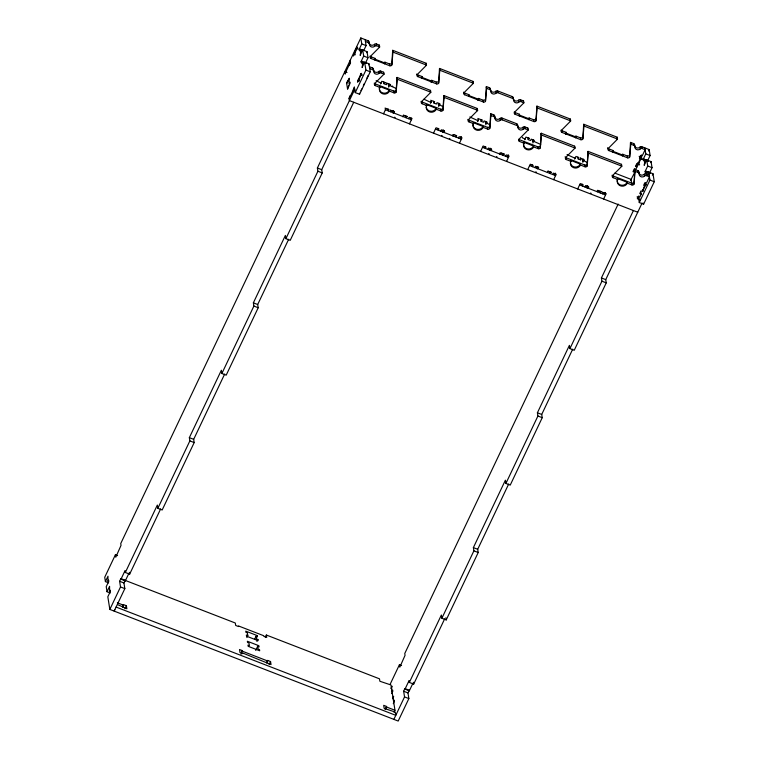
<?xml version="1.0" encoding="UTF-8"?>
<svg xmlns="http://www.w3.org/2000/svg" width="759" height="759" viewBox="0 0 759 759"><rect width="100%" height="100%" fill="white"/><g stroke="black" fill="none" stroke-linecap="round" stroke-linejoin="round"><path stroke-width="1.14" d="M117.56 555.616L115.396 554.782L115.785 557.21L121.023 545.37L120.738 543.548L360.81 37.95L368.172 40.806A1.584 1.452 -9 0 1 369.111 42.229A3.159 2.913 -9 0 0 374.548 44.335A1.584 1.452 -9 0 1 376.331 43.956L379.377 45.132L379.661 46.954A1.584 1.452 -9 0 1 379.415 47.324L370.202 56.593A1.584 1.452 -9 0 0 371.009 58.5L389.747 65.758A1.584 1.452 -9 0 0 391.834 64.97L392.631 50.73A1.584 1.452 -9 0 1 392.754 50.312L426.207 63.263L426.492 65.084A1.584 1.452 -9 0 1 426.254 65.445L417.042 74.724A1.584 1.452 -9 0 0 417.839 76.631L436.586 83.888A1.584 1.452 -9 0 0 438.664 83.101L439.755 70.672A1.584 1.452 -9 0 1 439.878 70.264L439.594 68.443L473.037 81.393L473.331 83.215A1.584 1.452 -9 0 1 473.085 83.575L463.872 92.854A1.584 1.452 -9 0 0 464.669 94.761L483.417 102.019A1.584 1.452 -9 0 0 485.494 101.222L486.585 88.803A1.584 1.452 -9 0 1 486.709 88.395L486.424 86.573L489.46 87.75A1.584 1.452 -9 0 1 490.399 89.173L490.684 90.995A3.159 2.913 -9 0 0 496.12 93.101A1.584 1.452 -9 0 1 497.913 92.731L512.638 98.433A1.584 1.452 -9 0 1 513.577 99.856A3.159 2.913 -9 0 0 519.014 101.962A1.584 1.452 -9 0 1 520.797 101.592L523.843 102.769A1.584 1.452 -9 0 1 523.596 103.129L514.384 112.408A1.584 1.452 -9 0 0 515.181 114.315L533.928 121.573A1.584 1.452 -9 0 0 536.006 120.776L537.097 108.357A1.584 1.452 -9 0 1 537.22 107.949L536.936 106.127L570.379 119.078L570.673 120.899A1.584 1.452 -9 0 1 570.426 121.26L561.214 130.539A1.584 1.452 -9 0 0 562.021 132.445L580.758 139.694A1.584 1.452 -9 0 0 582.846 138.906L583.937 126.487A1.584 1.452 -9 0 1 584.06 126.079L583.766 124.258L617.219 137.208L617.503 139.03A1.584 1.452 -9 0 1 617.257 139.39L608.044 148.669A1.584 1.452 -9 0 0 608.851 150.576L627.589 157.825A1.584 1.452 -9 0 0 629.676 157.037L630.767 144.618A1.584 1.452 -9 0 1 630.89 144.21L630.596 142.388L633.642 143.565A1.584 1.452 -9 0 1 634.571 144.988L634.866 146.81A3.159 2.913 -9 0 0 640.302 148.916A1.584 1.452 -9 0 1 642.086 148.536L645.122 149.722L642.142 156.012L640.7 155.453L639.42 158.147L642.304 159.267M391.834 64.97L392.925 52.551A1.584 1.452 -9 0 1 393.048 52.134L392.754 50.312M389.49 91.108L389.348 90.198L379.737 86.479L379.879 87.389A5.266 4.858 -9 0 0 382.545 93.736A5.266 4.858 -9 0 0 389.49 91.108L394.054 92.873A1.584 1.452 -9 0 0 396.141 92.086L396.938 77.845A1.584 1.452 -9 0 1 397.061 77.427L430.514 90.378L430.799 92.2A1.584 1.452 -9 0 1 430.552 92.56L421.34 101.839A1.584 1.452 -9 0 0 422.146 103.746L426.71 105.52A5.266 4.858 -9 0 0 429.385 111.867A5.266 4.858 -9 0 0 436.321 109.239L440.884 111.004A1.584 1.452 -9 0 0 442.971 110.216L444.062 97.788A1.584 1.452 -9 0 1 444.186 97.38L443.892 95.558L477.345 108.509L477.629 110.33A1.584 1.452 -9 0 1 477.392 110.691L468.18 119.969A1.584 1.452 -9 0 0 468.977 121.876L473.54 123.641A5.266 4.858 -9 0 0 476.216 129.998A5.266 4.858 -9 0 0 483.16 127.37L487.724 129.134A1.584 1.452 -9 0 0 489.802 128.347L490.893 115.918A1.584 1.452 -9 0 1 491.016 115.51L490.731 113.689L493.767 114.865A1.584 1.452 -9 0 1 494.697 116.288L494.991 118.11A3.159 2.913 -9 0 0 500.428 120.216A1.584 1.452 -9 0 1 502.211 119.846L516.945 125.548A1.584 1.452 -9 0 1 517.875 126.971A3.159 2.913 -9 0 0 523.312 129.077A1.584 1.452 -9 0 1 525.105 128.707L528.141 129.884A1.584 1.452 -9 0 1 527.903 130.244L518.691 139.523A1.584 1.452 -9 0 0 519.488 141.43L524.052 143.195A5.266 4.858 -9 0 0 526.727 149.551A5.266 4.858 -9 0 0 533.662 146.914L538.235 148.688A1.584 1.452 -9 0 0 540.313 147.891L541.404 135.472A1.584 1.452 -9 0 1 541.528 135.064L541.243 133.242L574.686 146.193L574.98 148.014A1.584 1.452 -9 0 1 574.734 148.375L565.521 157.654A1.584 1.452 -9 0 0 566.318 159.561L570.891 161.325A5.266 4.858 -9 0 0 573.557 167.682A5.266 4.858 -9 0 0 580.502 165.045L585.066 166.809A1.584 1.452 -9 0 0 587.143 166.022L588.234 153.603A1.584 1.452 -9 0 1 588.358 153.195L588.073 151.373L621.517 164.323L621.811 166.145A1.584 1.452 -9 0 1 621.564 166.506L612.352 175.784A1.584 1.452 -9 0 0 613.158 177.691L617.722 179.456A5.266 4.858 -9 0 0 620.388 185.813A5.266 4.858 -9 0 0 627.332 183.175L631.896 184.94A1.584 1.452 -9 0 0 633.983 184.152L635.074 171.733A1.584 1.452 -9 0 1 635.198 171.325L634.904 169.504L637.949 170.68A1.584 1.452 -9 0 1 638.879 172.103L639.163 173.925A3.159 2.913 -9 0 0 644.6 176.031A1.584 1.452 -9 0 1 646.393 175.652L649.429 176.838L646.44 183.128L644.998 182.568L643.717 185.262L645.159 185.822L642.494 191.439L641.051 190.879L639.771 193.573L641.213 194.133L640.046 196.609L638.604 196.05L637.323 198.744L640.207 199.864M396.141 92.086L397.232 79.667A1.584 1.452 -9 0 1 397.355 79.249L397.061 77.427M438.664 83.101L439.47 68.851A1.584 1.452 -9 0 1 439.594 68.443M442.971 110.216L443.768 95.966A1.584 1.452 -9 0 1 443.892 95.558M485.494 101.222L486.301 86.981A1.584 1.452 -9 0 1 486.424 86.573M489.802 128.347L490.608 114.097A1.584 1.452 -9 0 1 490.731 113.689M536.006 120.776L536.812 106.535A1.584 1.452 -9 0 1 536.936 106.127M540.313 147.891L541.12 133.65A1.584 1.452 -9 0 1 541.243 133.242M582.846 138.906L583.643 124.666A1.584 1.452 -9 0 1 583.766 124.258M587.143 166.022L587.95 151.781A1.584 1.452 -9 0 1 588.073 151.373M629.676 157.037L630.473 142.796A1.584 1.452 -9 0 1 630.596 142.388M633.983 184.152L634.78 169.912A1.584 1.452 -9 0 1 634.904 169.504M356.91 48.595C359.14 40.616 347.821 68.784 356.91 48.595L357.992 49.012M361.075 74.799C363.286 66.82 351.996 94.989 361.075 74.799L362.157 75.217M640.938 158.536C643.11 150.747 631.943 178.498 640.938 158.536L642.019 158.954M642.494 191.439L645.397 183.346L644.372 185.044M115.396 554.782L104.733 577.257L105.416 581.603L108.66 582.865M345.098 73.481L350.43 62.238M105.416 581.603L107.977 576.214L107.949 581.403L108.594 580.056L108.784 581.271L106.222 586.669L107.028 591.726L110.273 592.978M361.55 51.365L359.387 50.53L359.197 49.316L361.758 43.918L360.81 37.95M359.387 50.53L360.032 49.174L363.276 50.436M346.702 83.594L349.263 78.205L348.817 80.767M365.449 63.13L368.011 57.731L367.043 51.669L362.726 49.99L360.164 55.379L360.61 52.817L360.032 49.174M363.846 50.312L366.085 45.597L365.136 39.62M107.028 591.726L109.59 586.327L109.562 591.527L110.197 590.179L110.387 591.394L107.825 596.783L109.837 609.43L398.19 721.05L408.864 698.584L407.962 692.91L409.158 690.386M349.235 83.405L349.871 82.048L350.07 83.262L347.508 88.651M363.485 63.509L361.322 62.665L361.123 61.451L363.684 56.062L362.726 49.99M361.322 62.665L361.958 61.318L366.36 63.452M366.569 52.675L367.043 51.669M353.163 90.236L354.349 86.934L355.25 92.598L359.576 94.268L370.24 71.801L368.978 63.803L364.652 62.134L362.09 67.523L362.536 64.961L361.958 61.318M109.837 609.43L120.51 586.954L119.609 581.29L120.89 578.595L124.134 579.848M128.859 573.406L125.311 580.882L120.985 579.202L125.036 570.664L125.33 572.485L129.656 574.155L160.652 508.891M349.112 98.774L354.444 87.541M125.33 572.485L157.341 505.077L157.853 508.312L162.179 509.982L194.19 442.573L193.678 439.338L224.664 374.064M157.853 508.312L189.864 440.894L189.352 437.658L221.362 370.25L221.875 373.485L226.201 375.155L258.212 307.746L257.69 304.511L288.686 239.237M221.875 373.485L253.886 306.067L253.373 302.832L285.384 235.423L285.896 238.658L290.223 240.328L322.233 172.919L321.712 169.684L353.722 102.266M285.896 238.658L317.907 171.24L317.385 168.005L354.738 89.353M355.25 92.598L365.914 70.122L364.652 62.134M368.494 64.819L368.978 63.803M114.827 609.695L114.163 611.099L124.837 588.633L123.935 582.969L125.216 580.274L125.311 580.882M360.933 90.691L361.777 88.898M363.381 85.52L364.235 83.727M366.901 78.111L368.181 75.407M122.541 606.631L123.499 604.61L126.383 605.729L126.867 608.765L117.645 604.629M122.635 607.238L123.499 604.61M124.941 608.765L126.383 605.729M380.496 83.993L381.777 81.289L390.581 84.591M387.062 83.338L386.426 84.685L384.016 83.756L384.661 82.408M388.561 86.156L389.016 83.983M388.665 87.152L389.946 84.458M383.523 113.803L386.084 108.404L388.969 109.524L388.323 110.871L388.039 109.049M392.678 112.446L393.532 110.653M392.991 113.025L393.466 112.009L394.063 112.237M394.253 111.573L393.608 112.92L392.318 111.137L393.323 111.099M402.602 116.744L403.864 115.292L407.422 116.554M406.748 116.412L406.103 117.759L405.818 115.937M408.513 118.689L409.148 117.341L412.033 118.451L409.471 123.85M430.476 103.338L431.757 100.643L434.641 101.753L434.006 103.101L436.406 104.04L437.042 102.683L439.926 103.803L438.645 106.497M438.664 105.254L438.996 103.328M433.503 133.148L436.064 127.759L438.949 128.869L438.304 130.225L438.019 128.404M440.713 131.155L441.349 129.798L444.508 130.909M442.668 131.791L443.522 129.998M442.971 132.37L443.446 131.354L444.651 131.819M444.233 130.918L443.588 132.265L442.298 130.482L443.303 130.444M452.696 135.833L453.854 134.722M458.493 138.034L459.129 136.686L462.013 137.806L459.451 143.195M460.447 138.679L461.301 136.876M477.572 121.573L478.853 118.869L482.411 120.14M485.741 124.732L487.022 122.038L484.138 120.918L483.502 122.265L481.102 121.336L481.737 119.988M485.76 123.48L486.092 121.563M246.846 637.56L247.804 635.539L247.387 632.911L245.944 632.351L245.745 631.137L257.282 635.606L257.481 636.82L256.039 636.26L254.597 639.296M241.438 652.655L242.396 650.634L239.512 649.524L239.996 652.56L242.88 653.67L242.785 653.063L271.039 664.571L270.555 661.535L267.671 660.425L266.713 662.446M241.049 654.277L242.396 650.634M480.599 151.383L483.16 145.984L486.045 147.104L485.399 148.451L485.115 146.629M487.809 149.381L488.445 148.033L491.604 149.143M256.324 637.626L257.282 635.606M489.764 150.026L490.618 148.223M256.931 641.469L257.899 639.448L256.457 638.888L256.039 636.26M490.067 150.605L490.542 149.589L491.747 150.054M491.329 149.153L490.694 150.5L489.394 148.717L490.399 148.679M255.717 650.425L257.643 646.374L259.085 646.934L258.895 645.719L247.358 641.26L247.548 642.475L248.99 643.025L249.407 645.662L247.965 645.103L248.155 646.317L259.692 650.776L259.502 649.562L258.06 649.011L257.643 646.374M265.384 637.048L266.352 635.027L379.481 678.821L379.87 681.25L390.97 684.979L394.984 710.272L394.025 712.293M499.801 154.068L500.949 152.957M503.824 153.992L503.189 155.339L502.894 153.517M505.589 156.269L506.225 154.921L509.109 156.031L506.557 161.43M266.807 663.053L267.671 660.425M507.543 156.904L508.397 155.111M269.113 664.571L270.555 661.535M524.668 139.798L525.949 137.104L529.507 138.366M532.846 142.967L534.127 140.263L531.243 139.153L530.598 140.5L528.198 139.571L528.833 138.223M532.856 141.715L533.197 139.789M527.695 169.608L530.256 164.219L533.141 165.339L532.505 166.686L532.211 164.864M534.905 167.616L535.541 166.268L538.7 167.378M536.86 168.261L537.714 166.458M537.163 168.83L537.647 167.815L538.245 168.052M538.425 167.378L537.789 168.726L536.49 166.904L537.495 166.904M547.4 172.454L548.036 171.098L551.594 172.369M550.92 172.217L550.284 173.564L549.99 171.743M552.685 174.494L553.33 173.147L556.214 174.266L553.653 179.655M554.639 175.139L555.493 173.346M574.658 159.143L575.929 156.449L578.813 157.568L578.178 158.916L580.578 159.845L581.223 158.498M582.722 161.316L583.178 159.143M582.827 162.312L584.107 159.618L580.407 158.071M577.675 188.963L580.237 183.564L583.121 184.684L582.485 186.031L582.191 184.209M584.885 186.961L585.521 185.613L588.68 186.723M586.84 187.606L587.694 185.803M587.143 188.175L587.627 187.169L588.823 187.634M588.405 186.733L587.77 188.08L586.47 186.297L587.475 186.259M596.991 191.391L598.225 190.964L597.694 190.281M600.9 191.562L600.265 192.919L599.971 191.097M604.619 194.484L605.473 192.691M603.633 199.01L606.194 193.611L603.31 192.492L602.665 193.849L602.38 192.027M390.088 684.39L399.424 664.732L401.587 665.567M618.158 204.076L404.765 653.499L405.05 655.321L399.813 667.161L399.424 664.732M634.837 168.963L634.163 170.367L634.552 172.796L630.577 180.367M636.165 166.155L637.503 163.346M640.169 157.73L641.507 154.921M636.621 165.196L636.915 167.018L635.738 169.494L634.296 168.934L633.015 171.629L634.932 172.378M390.885 688.517L392.005 686.155L391.559 688.717M645.577 161.306L643.414 160.472L643.224 159.257L645.786 153.868L644.837 147.901M643.414 160.472L644.059 159.124L648.452 161.259M391.976 691.354L392.621 690.007L392.811 691.221L391.691 693.574M648.499 150.975L649.163 149.57L641.791 146.715A1.584 1.452 -9 0 0 640.008 147.094A3.159 2.913 -9 0 1 634.571 144.988M385.136 709.485L386.568 706.449L383.693 705.329L384.168 708.365L395.268 712.094L395.781 715.329L116.08 607.058M385.705 709.077L386.568 706.449M649.638 172.739L652.038 167.682L651.07 161.61L646.744 159.94L644.192 165.329L644.638 162.768L644.059 159.124M647.712 160.595L650.112 155.538L649.163 149.57M392.498 698.641L393.617 696.278L393.162 698.84M648.139 161.306L648.385 160.804M649.23 172.521L645.985 171.268L645.34 172.616L645.15 171.401L647.712 166.003L646.744 159.94M393.589 701.468L394.225 700.121L394.414 701.335L393.295 703.697M650.596 162.625L651.07 161.61M647.237 175.111L648.679 172.075L653.006 173.754L654.267 181.743L643.604 204.218L639.277 202.539L638.376 196.875L637.892 197.89M393.864 719.38L404.538 696.904L403.636 691.24L404.917 688.546L409.243 690.216M412.887 683.356L409.338 690.823L405.012 689.153L409.063 680.614L409.357 682.436L413.683 684.106L444.679 618.832M650.074 173.45L650.378 173.394M409.357 682.436L441.368 615.018L441.88 618.253L446.207 619.932L478.217 552.514L477.705 549.279L508.691 484.005M441.88 618.253L473.891 550.844L473.379 547.609L505.39 480.191L505.902 483.426L510.228 485.105L542.239 417.687L541.717 414.452L572.713 349.178M505.902 483.426L537.913 416.017L537.4 412.782L569.402 345.364L569.924 348.599L574.24 350.279L606.251 282.86L605.739 279.625L642.114 203.023M569.924 348.599L601.934 281.191L601.413 277.955L633.423 210.537M639.277 202.539L649.941 180.073L648.679 172.075M652.361 175.101L653.006 173.754M369.443 66.745L372.479 67.921A1.584 1.452 -9 0 1 373.419 69.344A3.159 2.913 -9 0 0 378.855 71.45A1.584 1.452 -9 0 1 380.638 71.071L383.674 72.247L383.969 74.069A1.584 1.452 -9 0 1 383.722 74.439L374.51 83.708A1.584 1.452 -9 0 0 375.316 85.615L379.879 87.389M547.647 171.657L548.045 171.183M403.276 115.795L404.082 115.766L403.437 115.064M490.399 89.173A3.159 2.913 -9 0 0 495.836 91.279A1.584 1.452 -9 0 1 497.619 90.909L512.353 96.611A1.584 1.452 -9 0 1 513.283 98.034L513.577 99.856M513.283 98.034A3.159 2.913 -9 0 0 518.72 100.141A1.584 1.452 -9 0 1 520.513 99.771L523.549 100.947L523.843 102.769M365.421 41.441L368.466 42.618A1.584 1.452 -9 0 1 369.396 44.05A3.159 2.913 -9 0 0 374.832 46.157A1.584 1.452 -9 0 1 376.625 45.777L379.661 46.954M393.048 52.134L426.492 65.084M439.878 70.264L473.331 83.215M486.709 88.395L489.754 89.571A1.584 1.452 -9 0 1 490.684 90.995M537.22 107.949L570.673 120.899M584.06 126.079L617.503 139.03M630.89 144.21L633.926 145.386A1.584 1.452 -9 0 1 634.866 146.81M361.758 43.918L366.085 45.597M645.786 153.868L650.112 155.538M639.125 156.326L640.568 156.885L640.71 157.796M356.768 47.684L357.85 48.102M640.795 157.625L641.877 158.052M359.197 49.316L362.441 50.568M643.224 159.257L646.469 160.519M370.022 56.147A1.584 1.452 -9 0 0 370.715 56.678L375.288 58.452L375.43 59.363A5.266 4.858 -9 0 0 375.117 60.208M384.12 63.339A5.266 4.858 -9 0 0 384.898 62.172L389.462 63.936A1.584 1.452 -9 0 0 391.54 63.149M416.719 74.021A1.584 1.452 -9 0 0 417.554 74.809L422.118 76.583L422.26 77.494A5.266 4.858 -9 0 0 421.957 78.338M430.96 81.46A5.266 4.858 -9 0 0 431.729 80.302L436.292 82.067A1.584 1.452 -9 0 0 438.379 81.279M463.55 92.152A1.584 1.452 -9 0 0 464.385 92.94L468.948 94.704L469.09 95.615A5.266 4.858 -9 0 0 468.787 96.469M477.791 99.59A5.266 4.858 -9 0 0 478.559 98.433L483.132 100.197A1.584 1.452 -9 0 0 485.21 99.41M514.241 112.009A1.584 1.452 -9 0 0 514.896 112.493L519.46 114.258L519.602 115.169A5.266 4.858 -9 0 0 519.298 116.023M528.606 118.765A5.266 4.858 -9 0 0 529.07 117.977L533.634 119.751A1.584 1.452 -9 0 0 535.721 118.954M561.072 130.14A1.584 1.452 -9 0 0 561.726 130.624L566.29 132.389L566.442 133.299A5.266 4.858 -9 0 0 566.129 134.144M575.436 136.895A5.266 4.858 -9 0 0 575.901 136.108L580.474 137.872A1.584 1.452 -9 0 0 582.551 137.085M607.646 147.673A1.584 1.452 -9 0 0 608.557 148.755L613.13 150.519L613.272 151.43A5.266 4.858 -9 0 0 612.959 152.274M621.963 155.405A5.266 4.858 -9 0 0 622.741 154.238L627.304 156.003A1.584 1.452 -9 0 0 629.382 155.215M375.43 59.363L385.041 63.082A5.266 4.858 -9 0 1 384.576 63.87M422.26 77.494L431.871 81.213A5.266 4.858 -9 0 1 431.103 82.37M469.09 95.615L478.711 99.344A5.266 4.858 -9 0 1 477.933 100.501M519.602 115.169L529.213 118.888A5.266 4.858 -9 0 1 528.748 119.675M566.442 133.299L576.053 137.018A5.266 4.858 -9 0 1 575.578 137.806M613.272 151.43L622.883 155.149A5.266 4.858 -9 0 1 622.418 155.937M363.684 56.062L368.011 57.731M647.712 166.003L652.038 167.682M355.098 53.889L354.017 53.462L354.168 54.373L355.25 54.8M639.125 163.83L638.044 163.413L637.902 162.502M639.628 164.883L636.744 163.764L635.473 166.458L636.915 167.018M361.123 61.451L364.367 62.712M645.15 171.401L648.395 172.654M494.697 116.288A3.159 2.913 -9 0 0 500.143 118.395A1.584 1.452 -9 0 1 501.927 118.025L516.661 123.726A1.584 1.452 -9 0 1 517.591 125.15L517.875 126.971M517.591 125.15A3.159 2.913 -9 0 0 523.027 127.256A1.584 1.452 -9 0 1 524.811 126.886L527.856 128.062L528.141 129.884M638.879 172.103A3.159 2.913 -9 0 0 644.315 174.209A1.584 1.452 -9 0 1 646.099 173.839L649.144 175.016M369.728 68.557L372.773 69.743A1.584 1.452 -9 0 1 373.703 71.166A3.159 2.913 -9 0 0 379.139 73.272A1.584 1.452 -9 0 1 380.923 72.892L383.969 74.069M397.355 79.249L430.799 92.2M444.186 97.38L477.629 110.33M491.016 115.51L494.062 116.687A1.584 1.452 -9 0 1 494.991 118.11M541.528 135.064L574.98 148.014M588.358 153.195L621.811 166.145M635.198 171.325L638.234 172.502A1.584 1.452 -9 0 1 639.163 173.925M365.914 70.122L370.24 71.801M649.941 180.073L654.267 181.743M360.923 73.889L362.005 74.306M644.951 183.83L646.032 184.257M390.363 85.359L388.162 84.856L396.511 88.594M392.166 86.052L392.764 86.289M439.746 104.476L438.142 104.201L442.895 106.545M486.842 122.702L485.229 122.465L489.991 124.77M533.938 140.937L532.325 140.738L540.693 144.409M583.918 160.282L582.305 160.045L587.068 162.36M644.391 183.811L646.317 184.56M645.093 184.741L646.175 185.168M376.103 80.691L381.236 83.253L381.141 82.646M423.939 99.211L431.216 102.598L430.827 100.169M469.84 116.971L478.312 120.823L477.923 118.395M567.039 154.608L575.388 158.403L575.294 157.796M614.894 173.128L631.042 179.38L631.896 184.94M347.005 72.513L344.804 71.659L345.193 74.088L346.379 70.777M374.253 83.139A1.584 1.452 -9 0 0 375.022 83.794L393.769 91.052A1.584 1.452 -9 0 0 395.847 90.264M421.122 101.326A1.584 1.452 -9 0 0 421.852 101.924L440.599 109.182A1.584 1.452 -9 0 0 442.677 108.395M467.923 119.4A1.584 1.452 -9 0 0 468.692 120.055L487.43 127.313A1.584 1.452 -9 0 0 489.517 126.525M518.701 139.295A1.584 1.452 -9 0 0 519.203 139.609L537.941 146.867A1.584 1.452 -9 0 0 540.029 146.07M565.132 156.743A1.584 1.452 -9 0 0 566.034 157.739L584.772 164.997A1.584 1.452 -9 0 0 586.859 164.2M612.096 175.215A1.584 1.452 -9 0 0 612.864 175.87L631.611 183.118A1.584 1.452 -9 0 0 633.689 182.331M426.169 105.909A5.266 4.858 -9 0 1 426.567 104.609L436.178 108.328L436.321 109.239M473.54 123.641L473.398 122.73L483.009 126.459L483.16 127.37M524.052 143.195L523.909 142.284L533.52 146.003L533.662 146.914M570.436 161.269A5.266 4.858 -9 0 1 570.74 160.415L580.35 164.134L580.502 165.045M617.722 179.456L617.579 178.545L627.19 182.264L627.332 183.175M359.263 80.093L358.182 79.676L358.324 80.587L359.405 81.004M642.475 189.722L643.29 190.035M642.617 190.632L643.433 190.945M637.029 196.923L639.913 198.042M394.528 111.564L391.369 110.453L390.724 111.801L390.439 109.979M504.498 154.134L500.94 152.872L500.304 154.219L499.555 153.081M601.574 191.714L598.016 190.452L597.38 191.799L597.238 190.888M452.459 134.846L453.208 135.984L453.844 134.637L456.728 135.757L456.093 137.104L455.798 135.282M435.419 129.106L461.377 139.153L460.988 136.724M482.525 147.341L508.473 157.388L508.084 154.959M529.621 165.566L555.569 175.614L555.18 173.185M579.601 184.911L605.549 194.959L605.16 192.53M394.547 117.218L395.154 117.446M441.529 135.406L442.127 135.633M449.337 138.423L449.935 138.66M488.625 153.641L489.223 153.868M496.433 156.658L497.041 156.895M535.721 171.866L536.319 172.094M590.511 193.071L591.109 193.308M637.75 212.216L349.396 100.596L349.017 98.167L350.297 95.473L350.392 96.08M317.385 168.005L321.712 169.684M601.413 277.955L605.739 279.625M317.907 171.24L322.233 172.919M601.934 281.191L606.251 282.86M253.373 302.832L257.69 304.511M537.4 412.782L541.717 414.452M253.886 306.067L258.212 307.746M537.913 416.017L542.239 417.687M189.352 437.658L193.678 439.338M473.379 547.609L477.705 549.279M189.864 440.894L194.19 442.573M473.891 550.844L478.217 552.514M124.372 580.066L235.309 623.016L235.688 625.444L238.573 626.554L238.478 625.947L263.752 635.738L263.847 636.346L266.732 637.456L266.352 635.027M119.609 581.29L123.935 582.969M403.636 691.24L407.962 692.91M247.804 635.539L246.362 634.979L246.552 636.194L258.088 640.662L257.899 639.448M120.51 586.954L124.837 588.633M404.538 696.904L408.864 698.584M117.36 602.807L123.594 605.217M242.491 651.241L267.766 661.032M386.673 707.056L394.984 710.272M645.985 171.268L646.564 174.912M641.791 146.715L642.086 148.536M646.099 173.839L646.393 175.652M640.008 147.094L640.302 148.916M644.315 174.209L644.6 176.031M645.017 184.911L645.159 185.822M643.433 203.156L643.604 204.218M633.642 143.565L633.926 145.386M637.949 170.68L638.234 172.502M640.928 192.312L641.213 194.133M630.473 142.796L630.767 144.618M634.78 169.912L635.074 171.733M627.304 156.003L627.589 157.825M622.741 154.238L622.883 155.149M617.257 139.39L616.972 137.569A1.584 1.452 -9 0 0 617.219 137.208M621.564 166.506L621.279 164.684A1.584 1.452 -9 0 0 621.517 164.323M608.557 148.755L608.851 150.576M612.864 175.87L613.158 177.691M583.643 124.666L583.937 126.487M587.95 151.781L588.234 153.603M580.474 137.872L580.758 139.694M584.772 164.997L585.066 166.809M580.293 158.024L580.578 159.845M575.901 136.108L576.053 137.018M577.884 157.094L578.178 158.916M570.426 121.26L570.142 119.438A1.584 1.452 -9 0 0 570.379 119.078M574.734 148.375L574.44 146.553A1.584 1.452 -9 0 0 574.686 146.193M570.74 160.415L570.891 161.325M561.726 130.624L562.021 132.445M566.034 157.739L566.318 159.561M536.812 106.535L537.097 108.357M541.12 133.65L541.404 135.472M533.634 119.751L533.928 121.573M537.941 146.867L538.235 148.688M529.07 117.977L529.213 118.888M523.596 103.129L523.302 101.308A1.584 1.452 -9 0 0 523.549 100.947M527.903 130.244L527.609 128.423A1.584 1.452 -9 0 0 527.856 128.062M527.903 137.749L528.198 139.571M520.513 99.771L520.797 101.592M524.811 126.886L525.105 128.707M525.313 138.451L525.408 139.058L522.524 137.939L522.429 137.332M518.72 100.141L519.014 101.962M523.027 127.256L523.312 129.077M512.353 96.611L512.638 98.433M514.896 112.493L515.181 114.315M516.661 123.726L516.945 125.548M519.203 139.609L519.488 141.43M497.619 90.909L497.913 92.731M501.927 118.025L502.211 119.846M495.836 91.279L496.12 93.101M500.143 118.395L500.428 120.216M489.46 87.75L489.754 89.571M493.767 114.865L494.062 116.687M486.301 86.981L486.585 88.803M490.608 114.097L490.893 115.918M483.132 100.197L483.417 102.019M487.43 127.313L487.724 129.134M478.559 98.433L478.711 99.344M480.808 119.514L481.102 121.336M473.085 83.575L472.8 81.754A1.584 1.452 -9 0 0 473.037 81.393M477.392 110.691L477.098 108.869A1.584 1.452 -9 0 0 477.345 108.509M464.385 92.94L464.669 94.761M468.692 120.055L468.977 121.876M439.47 68.851L439.755 70.672M443.768 95.966L444.062 97.788M436.292 82.067L436.586 83.888M440.599 109.182L440.884 111.004M431.729 80.302L431.871 81.213M433.712 101.289L434.006 103.101M426.254 65.445L425.96 63.623A1.584 1.452 -9 0 0 426.207 63.263M430.552 92.56L430.268 90.738A1.584 1.452 -9 0 0 430.514 90.378M426.567 104.609L426.71 105.52M417.554 74.809L417.839 76.631M421.852 101.924L422.146 103.746M411.103 117.977L411.397 119.799L385.439 109.761L385.155 107.939M392.631 50.73L392.925 52.551M396.938 77.845L397.232 79.667M389.462 63.936L389.747 65.758M393.769 91.052L394.054 92.873M384.898 62.172L385.041 63.082M379.415 47.324L379.13 45.502A1.584 1.452 -9 0 0 379.377 45.132M383.722 74.439L383.437 72.617A1.584 1.452 -9 0 0 383.674 72.247M383.731 81.934L384.016 83.756M376.331 43.956L376.625 45.777M380.638 71.071L380.923 72.892M374.548 44.335L374.832 46.157M378.855 71.45L379.139 73.272M369.111 42.229L369.396 44.05M373.419 69.344L373.703 71.166M368.172 40.806L368.466 42.618M370.715 56.678L371.009 58.5M372.479 67.921L372.773 69.743M375.022 83.794L375.316 85.615M356.683 47.845L356.834 48.756M360.848 74.05L360.99 74.961M445.865 617.769L446.207 619.932M359.405 93.205L359.576 94.268M350.136 60.416L350.525 62.845L349.244 65.549L349.149 64.942M348.618 79.553L349.425 84.61M347.983 80.9L347.888 80.293L346.607 82.997L347.603 89.268L348.789 85.966M413.389 682.284L413.683 684.106M409.253 690.292L409.338 690.823M404.917 688.546L405.012 689.153M129.362 572.343L129.656 574.155M120.89 578.595L120.985 579.202M374.88 59.762A5.266 4.858 -9 0 1 375.288 58.452M421.719 77.883A5.266 4.858 -9 0 1 422.118 76.583M468.645 95.558A5.266 4.858 -9 0 1 468.948 94.704M519.156 115.112A5.266 4.858 -9 0 1 519.46 114.258M565.844 134.172A5.266 4.858 -9 0 1 566.29 132.389M612.817 151.364A5.266 4.858 -9 0 1 613.13 150.519M389.348 90.198A5.266 4.858 -9 0 1 382.403 92.826A5.266 4.858 -9 0 1 379.737 86.479M436.178 108.328A5.266 4.858 -9 0 1 426.178 107.37M483.009 126.459A5.266 4.858 -9 0 1 476.073 129.087A5.266 4.858 -9 0 1 473.398 122.73M533.52 146.003A5.266 4.858 -9 0 1 526.585 148.641A5.266 4.858 -9 0 1 523.909 142.284M580.35 164.134A5.266 4.858 -9 0 1 570.36 163.176M627.19 182.264A5.266 4.858 -9 0 1 620.245 184.902A5.266 4.858 -9 0 1 617.579 178.545"/></g></svg>
